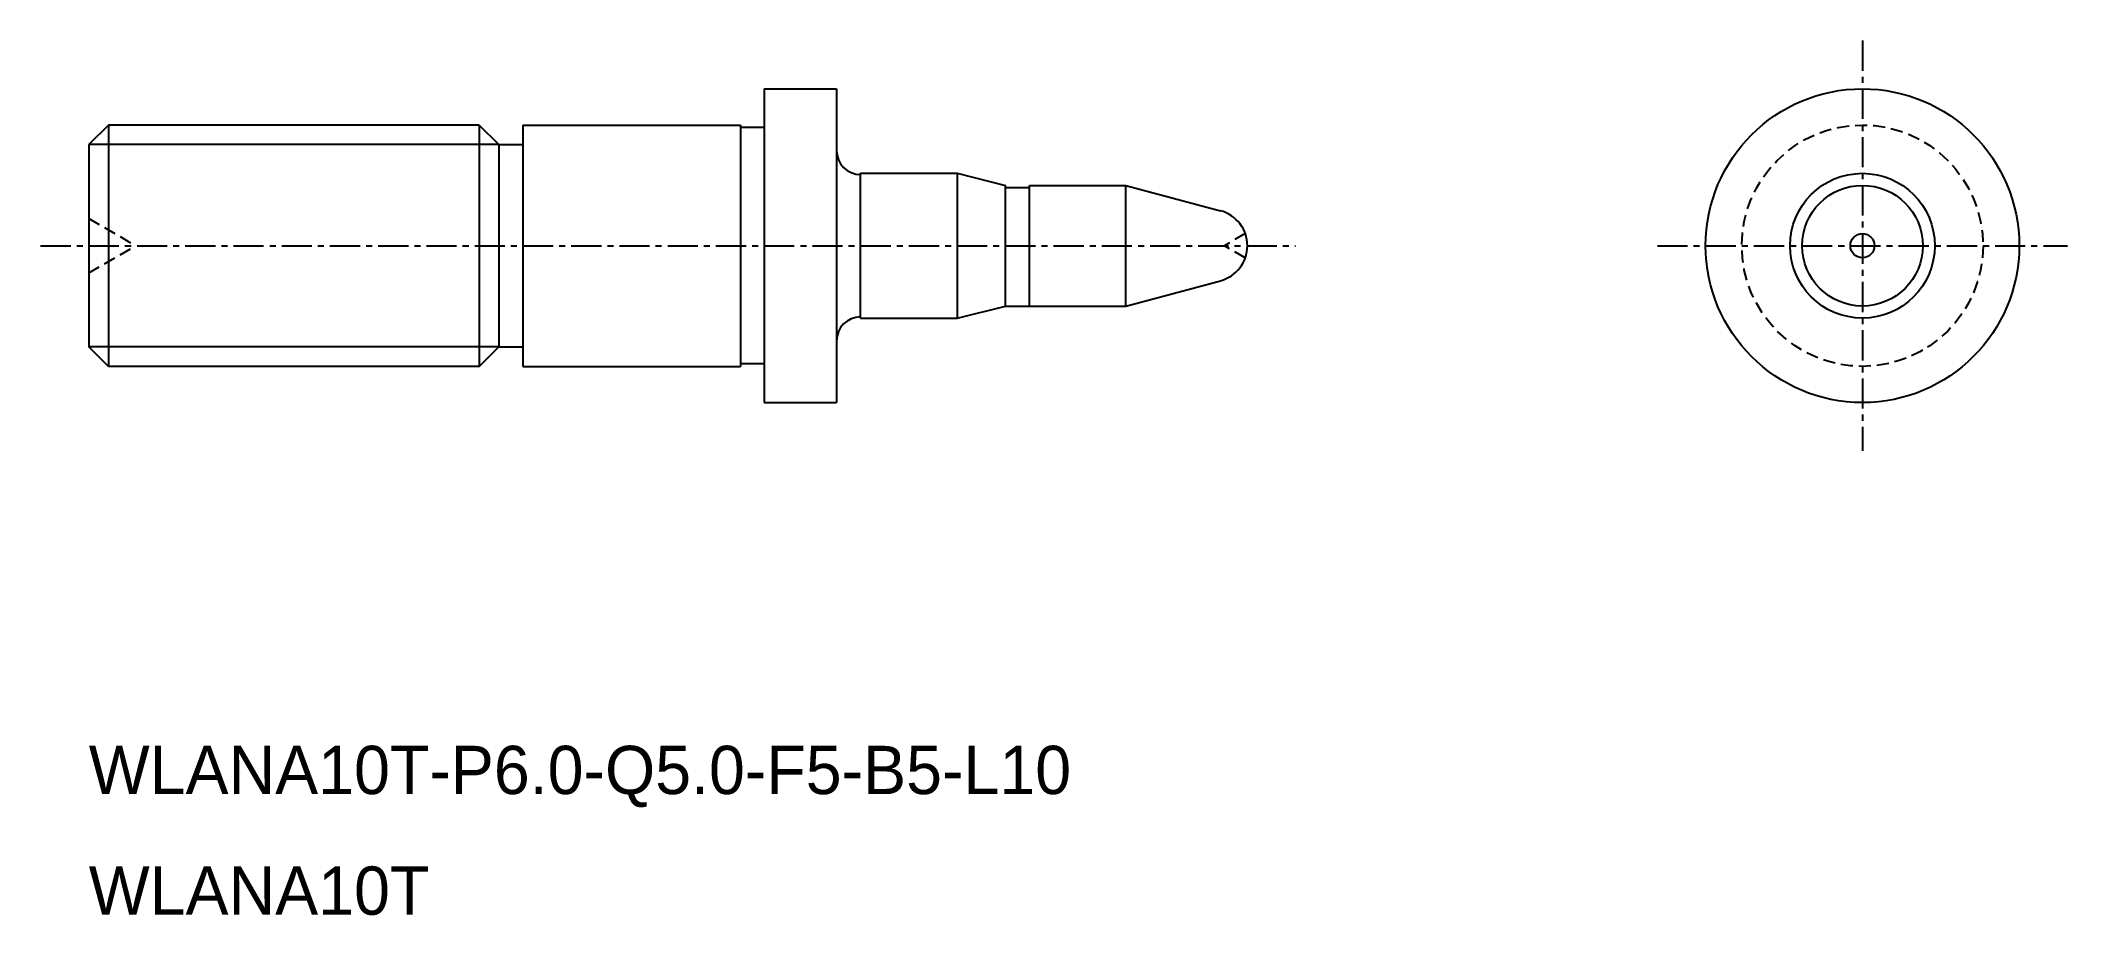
# Model space of a CAD drawing. Extents: x -2411.1 to -2327.1, y -821.3 to -785.
import ezdxf

# ---------------------------------------------------------------- set-up
doc = ezdxf.new("R2010")
doc.units = 0
doc.linetypes.add('CENTER', pattern=[2, 1.25, -0.25, 0.25, -0.25])
doc.linetypes.add('DASHED', pattern=[0.75, 0.5, -0.25])
doc.layers.get('0').update_dxf_attribs({"linetype": 'CONTINUOUS'})
doc.layers.add('CENTER', color=1, linetype='CENTER')

msp = doc.modelspace()

# ---------------------------------------------------------------- linework, layer by layer
at = {"color": 7, "linetype": 'CONTINUOUS'}
for p, q in [((-2381.121, -787.037), (-2381.121, -800.037)), ((-2381.121, -787.037), (-2378.121, -787.037)), ((-2378.121, -787.037), (-2378.121, -800.037)), ((-2408.309, -788.537), (-2409.121, -789.349)), ((-2392.933, -788.537), (-2408.309, -788.537)), ((-2408.305, -788.537), (-2408.305, -798.537)), ((-2392.938, -788.537), (-2392.938, -798.537)), ((-2392.933, -788.537), (-2392.121, -789.349)), ((-2391.121, -788.537), (-2382.095, -788.537)), ((-2391.121, -788.537), (-2391.121, -798.537)), ((-2382.095, -788.537), (-2382.095, -798.537)), ((-2409.121, -789.349), (-2409.121, -797.725)), ((-2392.121, -789.349), (-2392.121, -797.725)), ((-2392.121, -789.35), (-2391.121, -789.35)), ((-2377.121, -790.537), (-2373.121, -790.537)), ((-2377.121, -796.537), (-2377.121, -790.537)), ((-2373.121, -790.537), (-2373.121, -796.537)), ((-2366.121, -791.037), (-2362.199, -792.088)), ((-2366.121, -796.037), (-2366.121, -791.037)), ((-2366.121, -796.037), (-2362.199, -794.986)), ((-2377.121, -796.537), (-2373.121, -796.537)), ((-2408.309, -798.537), (-2409.121, -797.725)), ((-2392.933, -798.537), (-2392.121, -797.725)), ((-2392.121, -797.725), (-2391.121, -797.725)), ((-2392.933, -798.537), (-2408.309, -798.537)), ((-2391.121, -798.537), (-2382.095, -798.537)), ((-2381.121, -800.037), (-2378.121, -800.037))]:
    msp.add_line(p, q, dxfattribs=at)
at = {"color": 3, "linetype": 'CONTINUOUS'}
for p, q in [((-2392.121, -789.35), (-2409.121, -789.35)), ((-2392.121, -797.725), (-2409.121, -797.725))]:
    msp.add_line(p, q, dxfattribs=at)
at = {"color": 7}
for p, q in [((-2373.121, -790.537), (-2371.121, -791.037)), ((-2371.121, -796.037), (-2371.121, -791.037)), ((-2370.121, -796.037), (-2370.121, -791.037)), ((-2370.121, -791.037), (-2366.121, -791.037)), ((-2373.121, -796.537), (-2371.121, -796.037)), ((-2371.121, -796.037), (-2366.121, -796.037))]:
    msp.add_line(p, q, dxfattribs=at)
at = {"color": 3, "linetype": 'DASHED'}
for p, q in [((-2409.121, -792.412), (-2407.173, -793.537)), ((-2361.173, -793.037), (-2362.039, -793.537)), ((-2409.121, -794.662), (-2407.173, -793.537)), ((-2361.173, -794.037), (-2362.039, -793.537))]:
    msp.add_line(p, q, dxfattribs=at)
at = {"color": 7, "linetype": 'CONTINUOUS'}
for points in [[(-2381.121, -788.637), (-2382.095, -788.637)], [(-2370.121, -791.137), (-2371.121, -791.137)], [(-2381.121, -798.437), (-2382.095, -798.437)]]:
    msp.add_lwpolyline(points, dxfattribs=at)
for radius in [6.5, 3, 2.5]:
    msp.add_circle((-2335.587, -793.537), radius, dxfattribs=at)
at = {"color": 3, "linetype": 'DASHED'}
msp.add_circle((-2335.587, -793.537), 5, dxfattribs=at)
at = {"color": 7, "linetype": 'CONTINUOUS'}
for centre, radius, start, end in [((-2377.121, -789.587), 1, 180, 270), ((-2362.587, -793.537), 1.5, 285, 75), ((-2377.121, -797.487), 1, 90, 180)]:
    msp.add_arc(centre, radius, start, end, dxfattribs=at)
at = {"layer": 'CENTER', "color": 1, "linetype": 'CENTER'}
for p, q in [((-2335.587, -785.037), (-2335.587, -802.037)), ((-2411.121, -793.537), (-2359.087, -793.537)), ((-2344.087, -793.537), (-2327.087, -793.537))]:
    msp.add_line(p, q, dxfattribs=at)
at = {"layer": 'CENTER', "color": 7, "linetype": 'CONTINUOUS'}
msp.add_circle((-2335.587, -793.537), 0.5, dxfattribs=at)

# ---------------------------------------------------------------- texts
at = {"color": 7, "linetype": 'CONTINUOUS'}
for s, p in [('WLANA10T-P6.0-Q5.0-F5-B5-L10', (-2409.121, -816.259)), ('WLANA10T', (-2409.121, -821.259))]:
    msp.add_text(s, height=2, dxfattribs=at).set_placement(p)

doc.saveas('drawing.dxf')
